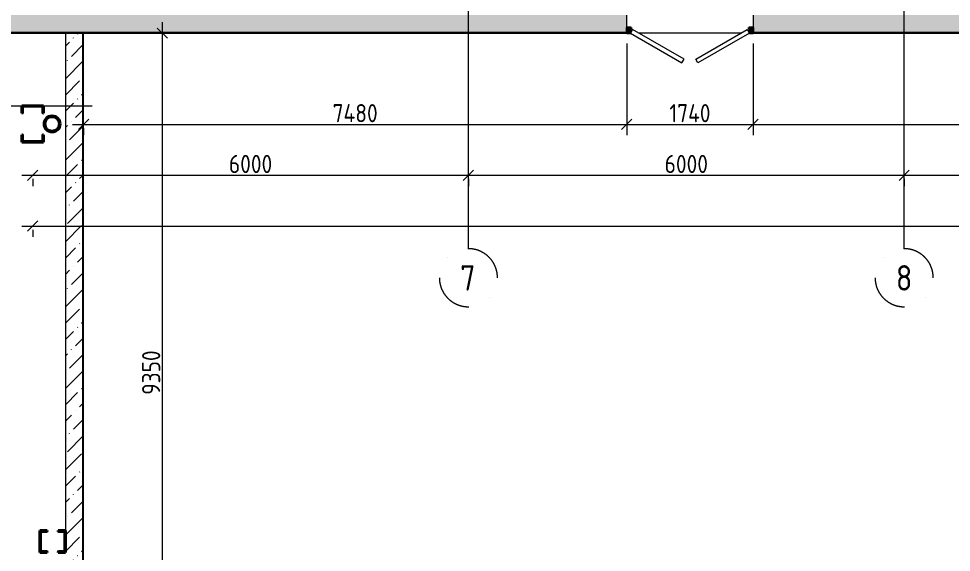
# Model space of a CAD drawing. Header units: millimetres. Extents: x 3292171 to 3365605, y -644412 to -600630.
# Drawn here: x 3327092 to 3339934, y -634073 to -626723 of the extents above; entities that cross this region are included whole.
import ezdxf

# ---------------------------------------------------------------- set-up
doc = ezdxf.new("R2010")
doc.units = ezdxf.units.MM
doc.header["$LTSCALE"] = 0.5
doc.linetypes.add('ADSK_Линия сетки', pattern=[25, 20, -2.5, 0, -2.5])
doc.linetypes.add('штрихпунктирная', pattern=[25.4, 12.7, -6.35, 0, -6.35])
doc.layers.add('A-DOOR', color=7, linetype='Continuous', lineweight=18, true_color=0x7f7f7f)
for name, color, linetype, lineweight in [('Каркас_Импост', 7, 'Continuous', 30), ('Монтажный зазор', 7, 'Continuous', 30), ('Несущие колонны', 7, 'Continuous', 18), ('ОСИ', 115, 'штрихпунктирная', 20), ('Панель', 7, 'Continuous', 18)]:
    doc.layers.add(name, color=color, linetype=linetype, lineweight=lineweight)
doc.styles.add('GOST Common_1', font='GOST_Common.ttf', dxfattribs={"width": 0.9, "height": 250})
doc.dimstyles.new('ADSK_Основной_2_5_мм', dxfattribs={"dimscale": 304.8, "dimtxt": 251.428749, "dimasz": 0.463911, "dimexe": 0.492126, "dimexo": 0.492126, "dimgap": 0.098425, "dimtad": 1, "dimdec": 3, "dimrnd": 0.001, "dimdsep": 46, "dimtxsty": 'GOST Common_1', "dimblk1": 'OBLIQUE', "dimblk2": 'OBLIQUE', "dimsah": 1, "dimcen": 0.09, "dimdle": 0.492126, "dimazin": 2, "dimtfac": 1, "dimtdec": 4, "dimtix": 1, "dimtmove": 0, "dimatfit": 3, "dimfxl": 1, "dimtvp": 1, "dimtolj": 1, "dimtzin": 0, "dimlwd": 20, "dimlwe": 20, "dimarcsym": 2})
doc.dimstyles.new('ADSK_Основной_2_5_мм_1', dxfattribs={"dimscale": 304.8, "dimtxt": 251.428749, "dimasz": 0.463911, "dimexe": 0.492126, "dimexo": 0.492126, "dimgap": 0.098425, "dimtad": 1, "dimdec": 3, "dimrnd": 0.001, "dimdsep": 46, "dimtxsty": 'GOST Common_1', "dimblk1": 'OBLIQUE', "dimblk2": 'OBLIQUE', "dimsah": 1, "dimcen": 0.09, "dimdle": 0.492126, "dimazin": 2, "dimtfac": 1, "dimtdec": 4, "dimtix": 1, "dimtmove": 1, "dimatfit": 3, "dimfxl": 1, "dimtvp": 1, "dimtolj": 1, "dimtzin": 0, "dimlwd": 20, "dimlwe": 20, "dimarcsym": 2})
pattern_1 = [(45, (3327284.68, -617673.39), (-106.066, 106.066), [])]
pattern_2 = [(45, (3327284.68, -617673.39), (84.19025, 308.69666), [396.875, -79.375, 3.353, -76.022])]
pattern_3 = [(315, (10500, 0), (106.066, 106.066), [])]
pattern_4 = [(225, (275, -16250), (106.066, -106.066), [])]

# ---------------------------------------------------------------- blocks, each defined once
blk = doc.blocks.new('ADSK_КолоннаНесущая_ДваШвеллераКоробка_Полка параллельная_ГОСТ 8240-97 - 30П с планками _КМ1_-V51-004_АР_РД_План_0_000')
at = {"layer": 'Несущие колонны', "lineweight": 9}
h = blk.add_hatch(dxfattribs=at)
h.set_pattern_fill('FP_64', color=256, style=0, pattern_type=2)
h.set_pattern_definition(pattern_3)
h.paths.add_polyline_path([(-250, -17), (-250, -150), (-150, -150), (-150, -146), (-152, -141), (-157, -139), (-232, -139), (-240, -135), (-244, -127), (-244, 127), (-240, 135), (-232, 139), (-157, 139), (-152, 141), (-150, 146), (-150, 150), (-250, 150)], flags=0)
h = blk.add_hatch(dxfattribs=at)
h.set_pattern_fill('FP_64', color=256, style=0, pattern_type=2)
h.set_pattern_definition(pattern_3)
h.paths.add_polyline_path([(150, -146), (150, -150), (250, -150), (250, 150), (150, 150), (150, 146), (152, 141), (157, 139), (231, 139), (240, 135), (243, 127), (243, -127), (240, -135), (231, -139), (157, -139), (152, -141)], flags=0)
at = {"layer": 'Несущие колонны', "lineweight": 40}
for p, q in [((-150, 150), (-250, 150)), ((-250, 150), (-250, -150)), ((-232, 139), (-157, 139)), ((-150, 146), (-150, 150)), ((250, 150), (150, 150)), ((150, 150), (150, 146)), ((157, 139), (231, 139)), ((250, -150), (250, 150)), ((-244, -127), (-244, 127)), ((243, 127), (243, -127)), ((-250, -150), (-150, -150)), ((-157, -139), (-232, -139)), ((-150, -150), (-150, -146)), ((150, -146), (150, -150)), ((150, -150), (250, -150)), ((231, -139), (157, -139))]:
    blk.add_line(p, q, dxfattribs=at)
for centre, radius, start, end in [((-232, 127), 12, 90, 180), ((-157, 146), 7, 270, 360), ((157, 146), 7, 180, 270), ((231, 127), 12, 0, 90), ((-232, -127), 12, 180, 270), ((231, -127), 12, 270, 0), ((-157, -146), 7, 0, 90), ((157, -146), 7, 90, 180)]:
    blk.add_arc(centre, radius, start, end, dxfattribs=at)
blk = doc.blocks.new('ADSK_КолоннаНесущая_ДваШвеллераКоробка_Полка параллельная_ГОСТ 8240-97 - 30П с планками _КМ2_-V54-004_АР_РД_План_0_000')
at = {"layer": 'Несущие колонны', "lineweight": 9}
h = blk.add_hatch(dxfattribs=at)
h.set_pattern_fill('FP_68', color=256, style=0, pattern_type=2)
h.set_pattern_definition(pattern_4)
h.paths.add_polyline_path([(-75, 150), (-175, 150), (-175, -150), (-75, -150), (-75, -146), (-77, -141), (-82, -139), (-157, -139), (-165, -135), (-169, -127), (-169, 127), (-165, 135), (-157, 139), (-82, 139), (-77, 141), (-75, 146)], flags=0)
h = blk.add_hatch(dxfattribs=at)
h.set_pattern_fill('FP_68', color=256, style=0, pattern_type=2)
h.set_pattern_definition(pattern_4)
h.paths.add_polyline_path([(175, 150), (75, 150), (75, 146), (77, 141), (82, 139), (156, 139), (165, 135), (168, 127), (168, -127), (165, -135), (156, -139), (82, -139), (77, -141), (75, -146), (75, -150), (175, -150), (175, 50)], flags=0)
at = {"layer": 'Несущие колонны', "lineweight": 40}
for p, q in [((-75, 150), (-175, 150)), ((-175, 150), (-175, -150)), ((-157, 139), (-82, 139)), ((-75, 146), (-75, 150)), ((175, 150), (75, 150)), ((75, 150), (75, 146)), ((82, 139), (156, 139)), ((175, -150), (175, 150)), ((-169, -127), (-169, 127)), ((168, 127), (168, -127)), ((-175, -150), (-75, -150)), ((-82, -139), (-157, -139)), ((-75, -150), (-75, -146)), ((75, -146), (75, -150)), ((75, -150), (175, -150)), ((156, -139), (82, -139))]:
    blk.add_line(p, q, dxfattribs=at)
for centre, radius, start, end in [((-157, 127), 12, 90, 180), ((-82, 146), 7, 270, 360), ((82, 146), 7, 180, 270), ((156, 127), 12, 0, 90), ((-157, -127), 12, 180, 270), ((156, -127), 12, 270, 0), ((-82, -146), 7, 360, 90), ((82, -146), 7, 90, 180)]:
    blk.add_arc(centre, radius, start, end, dxfattribs=at)
blk = doc.blocks.new('ADSK_КолоннаНесущая_Труба_Электросварная_ГОСТ10704-91 - 219x10-V57-004_АР_РД_План_0_000')
at = {"layer": 'Несущие колонны', "lineweight": 9}
h = blk.add_hatch(dxfattribs=at)
h.set_pattern_fill('FP_72', color=256, style=0, pattern_type=2)
h.set_pattern_definition([(45, (-267.5, 10500), (-106.066, 106.066), [])])
h.paths.add_polyline_path([(0, -110), (34, -104), (64, -89), (89, -64), (104, -34), (109, 0), (104, 34), (89, 64), (64, 89), (34, 104), (0, 109), (-34, 104), (-64, 89), (-89, 64), (-104, 34), (-110, 0), (-104, -34), (-89, -64), (-64, -89), (-34, -104), (-6, -109)], flags=0)
h.paths.add_polyline_path([(-17, -98), (-50, -86), (-76, -64), (-93, -34), (-99, 0), (-93, 34), (-76, 64), (-50, 86), (-17, 98), (17, 98), (50, 86), (76, 64), (93, 34), (99, 0), (93, -34), (76, -64), (50, -86), (17, -98)], flags=0)
at = {"layer": 'Несущие колонны', "lineweight": 40}
for radius, start, end in [(110, 360, 180), (110, 180, 360), (99.5, 0, 180), (99.5, 180, 0)]:
    blk.add_arc((0, 0), radius, start, end, dxfattribs=at)
blk = doc.blocks.new('AC_Дверь_Двупольная_ПВХ - 1700х2400h Н-973986-004_АР_РД_План_0_000')
at = {"layer": 'Каркас_Импост'}
for p, q in [((-850, 125), (-820, 125)), ((-850, 45), (-850, 125)), ((-810, 45), (-850, 45)), ((-820, 125), (-820, 65)), ((-820, 65), (-810, 65)), ((-810, 65), (-810, 45)), ((820, 65), (810, 65)), ((810, 65), (810, 45)), ((810, 45), (850, 45)), ((850, 125), (820, 125)), ((820, 125), (820, 65)), ((850, 45), (850, 125))]:
    blk.add_line(p, q, dxfattribs=at)
at = {"layer": 'Монтажный зазор'}
for p, q in [((-870, 125), (-850, 125)), ((-870, 45), (-870, 125)), ((-850, 45), (-870, 45)), ((-850, 125), (-850, 45)), ((870, 125), (850, 125)), ((850, 125), (850, 45)), ((850, 45), (870, 45)), ((870, 45), (870, 125))]:
    blk.add_line(p, q, dxfattribs=at)
at = {"layer": 'Панель'}
for p, q in [((-820, 125), (-110, 535)), ((-110, 535), (-80, 483)), ((110, 535), (80, 483)), ((820, 125), (110, 535)), ((-80, 483), (-790, 73)), ((80, 483), (790, 73)), ((-790, 73), (-820, 125)), ((790, 73), (820, 125))]:
    blk.add_line(p, q, dxfattribs=at)
blk = doc.blocks.new('Ось сетки - Круг_Ø8 мм-6577-004_АР_РД_План_0_000')
at = {"layer": 'ОСИ', "lineweight": 20}
for start, end in [(360, 180), (180, 360)]:
    blk.add_arc((0, 0), 4, start, end, dxfattribs=at)
blk = doc.blocks.new('_Oblique')
at = {"color": 0, "linetype": 'ByBlock', "lineweight": -2}
blk.add_line((-0.5, -0.5), (0.5, 0.5), dxfattribs=at)
blk = doc.blocks.new('*D2456')
at = {"layer": 'A-DOOR', "color": 0, "lineweight": 20, "transparency": 16777216}
for p, q in [((3327135, -628880), (3333435, -628880)), ((3327285, -628930), (3327285, -629030)), ((3333285, -628930), (3333285, -629030))]:
    blk.add_line(p, q, dxfattribs=at)
at = {"layer": 'Defpoints', "color": 0, "lineweight": 15, "transparency": 16777216}
for p in [(3327285, -628780), (3333285, -628780), (3333285, -628880)]:
    blk.add_point(p, dxfattribs=at)
at = {"layer": 'A-DOOR', "color": 0, "lineweight": 20, "transparency": 16777216, "xscale": 141.4, "yscale": 141.4, "zscale": 141.4, "rotation": 180}
blk.add_blockref('_Oblique', (3327285, -628880), dxfattribs=at)
at = {"layer": 'A-DOOR', "color": 0, "lineweight": 20, "transparency": 16777216, "xscale": 141.4, "yscale": 141.4, "zscale": 141.4}
blk.add_blockref('_Oblique', (3333285, -628880), dxfattribs=at)
at = {"layer": 'A-DOOR', "color": 0, "lineweight": 20, "transparency": 16777216, "insert": (3330285, -628725), "char_height": 250, "width": 756.84, "attachment_point": 5, "style": 'GOST Common_1'}
blk.add_mtext('\\A1;6000', dxfattribs=at)
blk = doc.blocks.new('*D2457')
at = {"layer": 'A-DOOR', "color": 0, "lineweight": 20, "transparency": 16777216}
for p, q in [((3333135, -628880), (3339435, -628880)), ((3333285, -628930), (3333285, -629030)), ((3339285, -628930), (3339285, -629030))]:
    blk.add_line(p, q, dxfattribs=at)
at = {"layer": 'Defpoints', "color": 0, "lineweight": 15, "transparency": 16777216}
for p in [(3333285, -628780), (3339285, -628780), (3339285, -628880)]:
    blk.add_point(p, dxfattribs=at)
at = {"layer": 'A-DOOR', "color": 0, "lineweight": 20, "transparency": 16777216, "xscale": 141.4, "yscale": 141.4, "zscale": 141.4, "rotation": 180}
blk.add_blockref('_Oblique', (3333285, -628880), dxfattribs=at)
at = {"layer": 'A-DOOR', "color": 0, "lineweight": 20, "transparency": 16777216, "xscale": 141.4, "yscale": 141.4, "zscale": 141.4}
blk.add_blockref('_Oblique', (3339285, -628880), dxfattribs=at)
at = {"layer": 'A-DOOR', "color": 0, "lineweight": 20, "transparency": 16777216, "insert": (3336285, -628725), "char_height": 250, "width": 756.84, "attachment_point": 5, "style": 'GOST Common_1'}
blk.add_mtext('\\A1;6000', dxfattribs=at)
blk = doc.blocks.new('*D2458')
at = {"layer": 'A-DOOR', "color": 0, "lineweight": 20, "transparency": 16777216}
for p, q in [((3339135, -628880), (3345435, -628880)), ((3339285, -628930), (3339285, -629030)), ((3345285, -628930), (3345285, -629030))]:
    blk.add_line(p, q, dxfattribs=at)
at = {"layer": 'Defpoints', "color": 0, "lineweight": 15, "transparency": 16777216}
for p in [(3339285, -628780), (3345285, -628780), (3345285, -628880)]:
    blk.add_point(p, dxfattribs=at)
at = {"layer": 'A-DOOR', "color": 0, "lineweight": 20, "transparency": 16777216, "xscale": 141.4, "yscale": 141.4, "zscale": 141.4, "rotation": 180}
blk.add_blockref('_Oblique', (3339285, -628880), dxfattribs=at)
at = {"layer": 'A-DOOR', "color": 0, "lineweight": 20, "transparency": 16777216, "xscale": 141.4, "yscale": 141.4, "zscale": 141.4}
blk.add_blockref('_Oblique', (3345285, -628880), dxfattribs=at)
at = {"layer": 'A-DOOR', "color": 0, "lineweight": 20, "transparency": 16777216, "insert": (3342285, -628725), "char_height": 250, "width": 756.84, "attachment_point": 5, "style": 'GOST Common_1'}
blk.add_mtext('\\A1;6000', dxfattribs=at)
blk = doc.blocks.new('*D2462')
at = {"layer": 'A-DOOR', "color": 0, "lineweight": 20, "transparency": 16777216}
for p, q in [((3335465, -627066), (3335465, -628330)), ((3327835, -628180), (3335615, -628180)), ((3327985, -628230), (3327985, -628330))]:
    blk.add_line(p, q, dxfattribs=at)
at = {"layer": 'Defpoints', "color": 0, "lineweight": 15, "transparency": 16777216}
for p in [(3335465, -626916), (3327985, -628080), (3335465, -628180)]:
    blk.add_point(p, dxfattribs=at)
at = {"layer": 'A-DOOR', "color": 0, "lineweight": 20, "transparency": 16777216, "xscale": 141.4, "yscale": 141.4, "zscale": 141.4, "rotation": 180}
blk.add_blockref('_Oblique', (3327985, -628180), dxfattribs=at)
at = {"layer": 'A-DOOR', "color": 0, "lineweight": 20, "transparency": 16777216, "xscale": 141.4, "yscale": 141.4, "zscale": 141.4}
blk.add_blockref('_Oblique', (3335465, -628180), dxfattribs=at)
at = {"layer": 'A-DOOR', "color": 0, "lineweight": 20, "transparency": 16777216, "insert": (3331725, -628025), "char_height": 250, "width": 782.41, "attachment_point": 5, "style": 'GOST Common_1'}
blk.add_mtext('\\A1;7480', dxfattribs=at)
blk = doc.blocks.new('*D2463')
at = {"layer": 'A-DOOR', "color": 0, "lineweight": 20, "transparency": 16777216}
for p, q in [((3335465, -627066), (3335465, -628330)), ((3337205, -627066), (3337205, -628330)), ((3335315, -628180), (3337355, -628180))]:
    blk.add_line(p, q, dxfattribs=at)
at = {"layer": 'Defpoints', "color": 0, "lineweight": 15, "transparency": 16777216}
for p in [(3335465, -626916), (3337205, -626916), (3337205, -628180)]:
    blk.add_point(p, dxfattribs=at)
at = {"layer": 'A-DOOR', "color": 0, "lineweight": 20, "transparency": 16777216, "xscale": 141.4, "yscale": 141.4, "zscale": 141.4, "rotation": 180}
blk.add_blockref('_Oblique', (3335465, -628180), dxfattribs=at)
at = {"layer": 'A-DOOR', "color": 0, "lineweight": 20, "transparency": 16777216, "xscale": 141.4, "yscale": 141.4, "zscale": 141.4}
blk.add_blockref('_Oblique', (3337205, -628180), dxfattribs=at)
at = {"layer": 'A-DOOR', "color": 0, "lineweight": 20, "transparency": 16777216, "insert": (3336335, -628025), "char_height": 250, "width": 726.16, "attachment_point": 5, "style": 'GOST Common_1'}
blk.add_mtext('\\A1;1740', dxfattribs=at)
blk = doc.blocks.new('*D2464')
at = {"layer": 'A-DOOR', "color": 0, "lineweight": 20, "transparency": 16777216}
for p, q in [((3337205, -627066), (3337205, -628330)), ((3346055, -627066), (3346055, -628330)), ((3337055, -628180), (3346205, -628180))]:
    blk.add_line(p, q, dxfattribs=at)
at = {"layer": 'Defpoints', "color": 0, "lineweight": 15, "transparency": 16777216}
for p in [(3337205, -626916), (3346055, -626916), (3346055, -628180)]:
    blk.add_point(p, dxfattribs=at)
at = {"layer": 'A-DOOR', "color": 0, "lineweight": 20, "transparency": 16777216, "xscale": 141.4, "yscale": 141.4, "zscale": 141.4, "rotation": 180}
blk.add_blockref('_Oblique', (3337205, -628180), dxfattribs=at)
at = {"layer": 'A-DOOR', "color": 0, "lineweight": 20, "transparency": 16777216, "xscale": 141.4, "yscale": 141.4, "zscale": 141.4}
blk.add_blockref('_Oblique', (3346055, -628180), dxfattribs=at)
at = {"layer": 'A-DOOR', "color": 0, "lineweight": 20, "transparency": 16777216, "insert": (3341630, -628025), "char_height": 250, "width": 756.84, "attachment_point": 5, "style": 'GOST Common_1'}
blk.add_mtext('\\A1;8850', dxfattribs=at)
blk = doc.blocks.new('*D2472')
at = {"layer": 'A-DOOR', "color": 0, "lineweight": 20, "transparency": 16777216}
for p, q in [((3327135, -629580), (3363435, -629580)), ((3327285, -629630), (3327285, -629730)), ((3363285, -629630), (3363285, -629730))]:
    blk.add_line(p, q, dxfattribs=at)
at = {"layer": 'Defpoints', "color": 0, "lineweight": 15, "transparency": 16777216}
for p in [(3327285, -629480), (3363285, -629480), (3363285, -629580)]:
    blk.add_point(p, dxfattribs=at)
at = {"layer": 'A-DOOR', "color": 0, "lineweight": 20, "transparency": 16777216, "xscale": 141.4, "yscale": 141.4, "zscale": 141.4, "rotation": 180}
blk.add_blockref('_Oblique', (3327285, -629580), dxfattribs=at)
at = {"layer": 'A-DOOR', "color": 0, "lineweight": 20, "transparency": 16777216, "xscale": 141.4, "yscale": 141.4, "zscale": 141.4}
blk.add_blockref('_Oblique', (3363285, -629580), dxfattribs=at)
at = {"layer": 'A-DOOR', "color": 0, "lineweight": 20, "transparency": 16777216, "insert": (3345595, -629027), "char_height": 250, "width": 946.05, "attachment_point": 1, "line_spacing_factor": 1.022761, "style": 'GOST Common_1'}
blk.add_mtext('\\A1;36000', dxfattribs=at)
blk = doc.blocks.new('*D2475')
at = {"layer": 'A-DOOR', "color": 0, "lineweight": 20, "transparency": 16777216}
for p, q in [((3329071, -636423), (3329071, -626773)), ((3329121, -626923), (3329221, -626923)), ((3328113, -636273), (3329221, -636273))]:
    blk.add_line(p, q, dxfattribs=at)
at = {"layer": 'Defpoints', "color": 0, "lineweight": 15, "transparency": 16777216}
for p in [(3328971, -626923), (3329071, -626923), (3327963, -636273)]:
    blk.add_point(p, dxfattribs=at)
at = {"layer": 'A-DOOR', "color": 0, "lineweight": 20, "transparency": 16777216, "xscale": 141.4, "yscale": 141.4, "zscale": 141.4}
for p, rotation in [((3329071, -626923), 90), ((3329071, -636273), 270)]:
    blk.add_blockref('_Oblique', p, dxfattribs=dict(at, rotation=rotation))
at = {"layer": 'A-DOOR', "color": 0, "lineweight": 20, "transparency": 16777216, "insert": (3328916, -631598), "char_height": 250, "width": 756.84, "attachment_point": 5, "rotation": 90, "style": 'GOST Common_1'}
blk.add_mtext('\\A1;9350', dxfattribs=at)

msp = doc.modelspace()

# ---------------------------------------------------------------- hatches: boundary and pattern name
at = {"layer": 'A-DOOR', "lineweight": 9, "true_color": 0x636466}
h = msp.add_hatch(dxfattribs=at)
h.set_pattern_fill('FP_51', color=251, style=0, pattern_type=2)
h.set_pattern_definition(pattern_2)
h.paths.add_polyline_path([(3345938.3635, -626913.3913), (3346054.6806, -626913.3913), (3346054.6806, -626673.3913), (3337204.6806, -626673.3913), (3337204.6806, -626913.3913), (3343745.8582, -626913.3913)], flags=0)
h.paths.add_polyline_path([(3356515.6123, -626913.3913), (3357094.6806, -626913.3913), (3357094.6806, -626673.3913), (3356039.6806, -626673.3913), (3356039.6806, -626913.3913)], flags=0)
h.paths.add_polyline_path([(3354529.6806, -626913.3913), (3354529.6806, -626673.3913), (3347589.6806, -626673.3913), (3347589.6806, -626913.3913), (3352515.8793, -626913.3913)], flags=0)
h.paths.add_polyline_path([(3334975.8371, -626913.3913), (3335464.6806, -626913.3913), (3335464.6806, -626673.3913), (3297534.6806, -626673.3913), (3297534.6806, -626913.3913), (3333879.5844, -626913.3913)], flags=0)
h = msp.add_hatch(dxfattribs=at)
h.set_pattern_fill('FP_52', color=251, style=0, pattern_type=2)
h.set_pattern_definition(pattern_1)
h.paths.add_polyline_path([(3350323.374, -626923.3913), (3354529.6806, -626923.3913), (3354529.6806, -626913.3913), (3347589.6806, -626913.3913), (3347589.6806, -626923.3913), (3348130.8688, -626923.3913)], flags=0)
h.paths.add_polyline_path([(3346054.6806, -626923.3913), (3346054.6806, -626913.3913), (3337204.6806, -626913.3913), (3337204.6806, -626923.3913), (3345938.3635, -626923.3913)], flags=0)
h.paths.add_polyline_path([(3356900.8899, -626923.3913), (3357094.6806, -626923.3913), (3357094.6806, -626913.3913), (3356039.6806, -626913.3913), (3356039.6806, -626923.3913)], flags=0)
h.paths.add_polyline_path([(3335464.6806, -626923.3913), (3335464.6806, -626913.3913), (3297294.6806, -626913.3913), (3297294.6806, -626923.3913), (3334975.8371, -626923.3913)], flags=0)
h = msp.add_hatch(dxfattribs=at)
h.set_pattern_fill('FP_51', color=251, style=0, pattern_type=2)
h.set_pattern_definition(pattern_2)
h.paths.add_polyline_path([(3327734.6806, -640163.3913), (3327974.6806, -640163.3913), (3327974.6806, -637243.3913), (3327734.6806, -637243.3913), (3327734.6806, -639923.3913)], flags=0)
h.paths.add_polyline_path([(3327974.6806, -636273.3913), (3327974.6806, -626913.3913), (3327734.6806, -626913.3913), (3327734.6806, -636273.3913), (3327914.6806, -636273.3913)], flags=0)
h = msp.add_hatch(dxfattribs=at)
h.set_pattern_fill('FP_52', color=251, style=0, pattern_type=2)
h.set_pattern_definition(pattern_1)
h.paths.add_polyline_path([(3327974.6806, -640173.3913), (3327984.6806, -640173.3913), (3327984.6806, -637243.3913), (3327974.6806, -637243.3913), (3327974.6806, -640163.3913)], flags=0)
h.paths.add_polyline_path([(3327984.6806, -636273.3913), (3327984.6806, -626913.3913), (3327974.6806, -626913.3913), (3327974.6806, -636273.3913)], flags=0)

# ---------------------------------------------------------------- linework, layer by layer
at = {"layer": 'A-DOOR', "color": 251, "linetype": 'ADSK_Линия сетки', "true_color": 0x636466}
for p, q in [((3339284.6806, -629891.298), (3339284.6806, -601555.4033)), ((3339284.6806, -629891.298), (3339284.6806, -601555.4033)), ((3333284.6806, -629891.298), (3333284.6806, -616468.8858)), ((3292970.5006, -627923.3913), (3328104.6806, -627923.3913))]:
    msp.add_line(p, q, dxfattribs=at)
at = {"layer": 'A-DOOR', "color": 251, "true_color": 0x636466}
for p, q in [((3335464.6806, -626843.3913), (3335464.6806, -626673.3913)), ((3337204.6806, -626673.3913), (3337204.6806, -626843.3913)), ((3335464.6806, -626913.3913), (3297294.6806, -626913.3913)), ((3327734.6806, -626913.3913), (3327734.6806, -633773.3913)), ((3327974.6806, -626913.3913), (3327734.6806, -626913.3913)), ((3327974.6806, -636273.3913), (3327974.6806, -626913.3913)), ((3337034.6806, -626923.3913), (3335634.6806, -626923.3913)), ((3346054.6806, -626913.3913), (3337204.6806, -626913.3913))]:
    msp.add_line(p, q, dxfattribs=at)
at = {"layer": 'A-DOOR', "color": 251, "lineweight": 18, "true_color": 0x636466}
for p, q in [((3297284.6806, -626923.3913), (3335464.6806, -626923.3913)), ((3327984.6806, -626913.3913), (3327974.6806, -626913.3913)), ((3327984.6806, -636273.3913), (3327984.6806, -626913.3913)), ((3337204.6806, -626923.3913), (3346054.6806, -626923.3913))]:
    msp.add_line(p, q, dxfattribs=at)

# ---------------------------------------------------------------- block references
at = {"layer": 'A-DOOR', "color": 251, "true_color": 0x636466}
for name, p, rotation in [('AC_Дверь_Двупольная_ПВХ - 1700х2400h Н-973986-004_АР_РД_План_0_000', (3336334.6806, -626798.3913), 180), ('ADSK_КолоннаНесущая_ДваШвеллераКоробка_Полка параллельная_ГОСТ 8240-97 - 30П с планками _КМ1_-V51-004_АР_РД_План_0_000', (3327284.6806, -628173.3913), 89.9999999999999), ('ADSK_КолоннаНесущая_ДваШвеллераКоробка_Полка параллельная_ГОСТ 8240-97 - 30П с планками _КМ2_-V54-004_АР_РД_План_0_000', (3327559.6806, -633923.3913), 180)]:
    msp.add_blockref(name, p, dxfattribs=dict(at, rotation=rotation))
msp.add_blockref('ADSK_КолоннаНесущая_Труба_Электросварная_ГОСТ10704-91 - 219x10-V57-004_АР_РД_План_0_000', (3327552.1806, -628173.3913), dxfattribs=at)
at = {"layer": 'A-DOOR', "color": 251, "lineweight": 20, "true_color": 0x636466, "xscale": 99.99999999999993, "yscale": 99.99999999999993, "zscale": 99.99999999999993}
for p in [(3333284.6806, -630291.298), (3339284.6806, -630291.298)]:
    msp.add_blockref('Ось сетки - Круг_Ø8 мм-6577-004_АР_РД_План_0_000', p, dxfattribs=at)

# ---------------------------------------------------------------- texts
at = {"layer": 'A-DOOR', "color": 251, "true_color": 0x636466, "char_height": 350, "width": 274.177125, "attachment_point": 1, "style": 'GOST Common_1'}
for s, insert in [('\\fGOST Common|b0|i0|c204|p34|;\\W.9;7', (3333170.9, -630118.7646)), ('\\fGOST Common|b0|i0|c204|p34|;\\W.9;8', (3339170.9, -630118.7646))]:
    msp.add_mtext(s, dxfattribs=dict(at, insert=insert))

# ---------------------------------------------------------------- dimensions: what is measured, and where the dimension line sits
at = {"layer": 'A-DOOR', "color": 251, "lineweight": 20, "true_color": 0x636466}
dim = msp.add_linear_dim(base=(3329070.7737, -626923.3913), p1=(3327963.0796, -636273.3913), p2=(3328970.7888, -626923.3913), angle=90, dimstyle='ADSK_Основной_2_5_мм', override={"dimpost": '<>', "dimfxl": 9404.14684}, dxfattribs=at)
dim.commit()
dim.dimension.update_dxf_attribs({"geometry": '*D2475', "text_midpoint": (3328915.7737, -631598.3913)})
for base, p1, p2, override, picture, middle in [((3335464.6806, -628180.0487), (3327984.6806, -628080.0638), (3335464.6806, -626916.4393), {"dimpost": '<>', "dimfxl": 7569.96844}, '*D2462', (3331724.6806, -628025.0487)), ((3337204.6806, -628180.0487), (3335464.6806, -626916.4393), (3337204.6806, -626916.4393), {"dimpost": '<>', "dimfxl": 1740}, '*D2463', (3336334.6806, -628025.0487)), ((3346054.6806, -628180.0487), (3337204.6806, -626916.4393), (3346054.6806, -626916.4393), {"dimpost": '<>', "dimfxl": 8850}, '*D2464', (3341629.6806, -628025.0487)), ((3333284.6806, -628880.0487), (3327284.6806, -628780.0638), (3333284.6806, -628780.0638), {"dimpost": '<>', "dimfxl": 6000}, '*D2456', (3330284.6806, -628725.0487)), ((3339284.6806, -628880.0487), (3333284.6806, -628780.0638), (3339284.6806, -628780.0638), {"dimpost": '<>', "dimfxl": 6000}, '*D2457', (3336284.6806, -628725.0487)), ((3345284.6806, -628880.0487), (3339284.6806, -628780.0638), (3345284.6806, -628780.0638), {"dimpost": '<>', "dimfxl": 6000}, '*D2458', (3342284.6806, -628725.0487))]:
    dim = msp.add_linear_dim(base=base, p1=p1, p2=p2, dimstyle='ADSK_Основной_2_5_мм', override=override, dxfattribs=at)
    dim.commit()
    dim.dimension.update_dxf_attribs({"geometry": picture, "text_midpoint": middle})
dim = msp.add_linear_dim(base=(3363284.6806, -629580.0487), p1=(3327284.6806, -629480.0638), p2=(3363284.6806, -629480.0638), dimstyle='ADSK_Основной_2_5_мм_1', override={"dimpost": '<>', "dimfxl": 36000}, dxfattribs=at)
dim.commit()
dim.dimension.update_dxf_attribs({"geometry": '*D2472', "text_midpoint": (3346068.0746, -629390.0083), "dimtype": 160})

doc.saveas('drawing.dxf')
